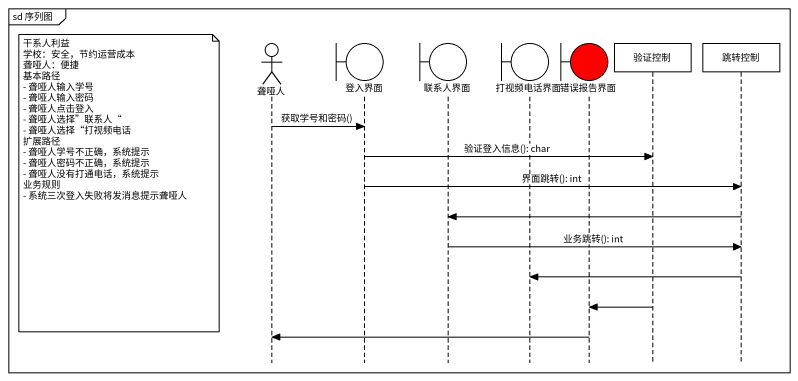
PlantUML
@startuml
mainframe sd 序列图
hide footbox
actor 聋哑人
boundary 登入界面
boundary 联系人界面
boundary 打视频电话界面
boundary 错误报告界面 #FF0000
participant 验证控制
participant 跳转控制

聋哑人 -> 登入界面 : 获取学号和密码()
登入界面 -> 验证控制 : 验证登入信息(): char
note left of 聋哑人
  干系人利益
  学校：安全，节约运营成本
  聋哑人：便捷
  基本路径
  - 聋哑人输入学号
  - 聋哑人输入密码
  - 聋哑人点击登入
  - 聋哑人选择”联系人“
  - 聋哑人选择“打视频电话
  扩展路径
  - 聋哑人学号不正确，系统提示
  - 聋哑人密码不正确，系统提示
  - 聋哑人没有打通电话，系统提示
  业务规则
  - 系统三次登入失败将发消息提示聋哑人
end note
登入界面 -> 跳转控制 : 界面跳转(): int
跳转控制 -> 联系人界面
联系人界面 -> 跳转控制 : 业务跳转(): int
跳转控制 -> 打视频电话界面
验证控制 -> 错误报告界面
错误报告界面 -> 聋哑人
@enduml
